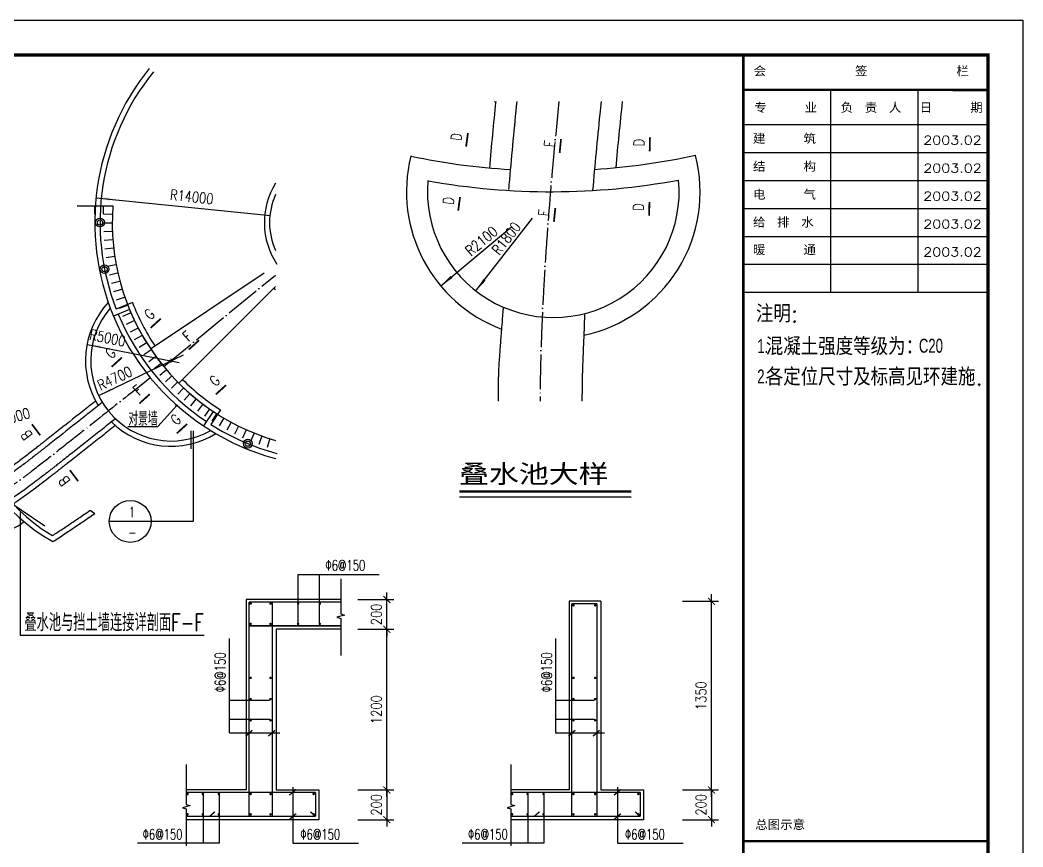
# Model space of a CAD drawing. Extents: x 0 to 180077, y 0 to 85122.
# Drawn here: x 30712 to 59400, y 61416 to 85082 of the extents above; entities that cross this region are included whole.
import ezdxf

# ---------------------------------------------------------------- set-up
doc = ezdxf.new("R2010")
doc.units = 0
doc.header["$LTSCALE"] = 1000
doc.header["$MEASUREMENT"] = 0
doc.linetypes.add('DOTE', pattern=[2.42, 2, -0.2, 0.02, -0.2])
for name, color, linetype in [('4', 4, 'Continuous'), ('JG-说明字31', 31, 'Continuous'), ('OTHER', 7, 'Continuous'), ('PUB_DIM', 3, 'Continuous'), ('PUB_TEXT', 7, 'Continuous'), ('PUB_TITLE', 4, 'Continuous'), ('TK', 7, 'Continuous'), ('小品', 7, 'Continuous'), ('挡土墙', 6, 'Continuous'), ('文字', 3, 'Continuous'), ('标高', 1, 'Continuous'), ('粗可见', 140, 'Continuous'), ('道路中线', 1, 'DOTE'), ('铺地', 5, 'Continuous')]:
    doc.layers.add(name, color=color, linetype=linetype)
doc.styles.add('1', font='si.shx', dxfattribs={"width": 0.7, "bigfont": 'hztxt.shx'})
doc.styles.add('_HZXY', font='txt.shx', dxfattribs={"width": 1.7, "bigfont": 'HZXY.shx'})
doc.styles.add('_ST64F', font='txt.shx', dxfattribs={"width": 1.5, "bigfont": 'ST64F.shx'})
doc.styles.add('DIM_FONT', font='SIMPLEX.shx', dxfattribs={"width": 0.8})
doc.styles.add('HZ', font='txt.shx', dxfattribs={"width": 0.7, "bigfont": 'hztxt.shx'})
doc.styles.add('QH1', font='txt1.shx', dxfattribs={"width": 0.7, "bigfont": 'HZTXT.shx'})
doc.styles.add('SIM', font='txt1.shx', dxfattribs={"width": 0.8, "bigfont": 'bigfont.shx'})
doc.dimstyles.new('DIM200', dxfattribs={"dimscale": 2, "dimtxt": 300, "dimasz": 200, "dimexe": 200, "dimexo": 0, "dimgap": 150, "dimtad": 1, "dimdec": 0, "dimzin": 0, "dimdsep": 46, "dimtxsty": 'DIM_FONT', "dimsah": 1, "dimcen": 0.09, "dimdle": 200, "dimclrt": 7, "dimadec": 0, "dimazin": 0, "dimtfac": 1, "dimtdec": 0, "dimtix": 1, "dimtmove": 2, "dimatfit": 3, "dimfxl": 1, "dimtolj": 1, "dimtzin": 0, "dimarcsym": 0})

# ---------------------------------------------------------------- blocks, each defined once
blk = doc.blocks.new('1')
at = {"layer": '挡土墙'}
blk.add_line((0, 0), (0, 477), dxfattribs=at)
blk = doc.blocks.new('_ARROW')
blk.add_solid([(0, 0), (-1, 0.1), (-1, -0.1)])
blk = doc.blocks.new('_ARCHTICK')
at = {"color": 0, "linetype": 'ByBlock'}
blk.add_lwpolyline([(-0.5, -0.5, 0.15, 0.15, 0), (0.5, 0.5, 0.15, 0.15, 0)], format="xyseb", dxfattribs=at)
blk = doc.blocks.new('*U274')
at = {"color": 0, "linetype": 'ByBlock'}
for p, q in [((102565019, 78609105), (102567070, 78609105)), ((102566670, 78609105), (102566670, 78609505)), ((102566670, 78607405), (102566670, 78609105)), ((102565019, 78607405), (102567070, 78607405)), ((102566670, 78607405), (102566670, 78607005))]:
    blk.add_line(p, q, dxfattribs=at)
at = {"color": 0, "linetype": 'ByBlock', "xscale": 400, "yscale": 400, "zscale": 400}
for p, rotation in [((102566670, 78609105), 270), ((102566670, 78607405), 90)]:
    blk.add_blockref('_ARCHTICK', p, dxfattribs=dict(at, rotation=rotation))
at = {"color": 7, "linetype": 'ByBlock', "insert": (102566070, 78608255), "char_height": 600, "width": 0.000000001, "attachment_point": 5, "rotation": 90, "style": 'DIM_FONT'}
blk.add_mtext('\\A1;200', dxfattribs=at)
blk = doc.blocks.new('*U275')
at = {"color": 0, "linetype": 'ByBlock'}
for p, q in [((102565019, 78607405), (102567070, 78607405)), ((102566670, 78597805), (102566670, 78607805)), ((102565019, 78598205), (102567070, 78598205))]:
    blk.add_line(p, q, dxfattribs=at)
at = {"color": 0, "linetype": 'ByBlock', "xscale": 400, "yscale": 400, "zscale": 400}
for p, rotation in [((102566670, 78607405), 90), ((102566670, 78598205), 270)]:
    blk.add_blockref('_ARCHTICK', p, dxfattribs=dict(at, rotation=rotation))
at = {"color": 7, "linetype": 'ByBlock', "insert": (102566070, 78602805), "char_height": 600, "width": 0.000000001, "attachment_point": 5, "rotation": 90, "style": 'DIM_FONT'}
blk.add_mtext('\\A1;1200', dxfattribs=at)
blk = doc.blocks.new('*U278')
at = {"color": 0, "linetype": 'ByBlock'}
for p, q in [((102565019, 78598205), (102567070, 78598205)), ((102566670, 78598205), (102566670, 78598605)), ((102566670, 78598205), (102566670, 78596505)), ((102565019, 78596505), (102567070, 78596505)), ((102566670, 78596505), (102566670, 78596105))]:
    blk.add_line(p, q, dxfattribs=at)
at = {"color": 0, "linetype": 'ByBlock', "xscale": 400, "yscale": 400, "zscale": 400}
for p, rotation in [((102566670, 78598205), 270), ((102566670, 78596505), 90)]:
    blk.add_blockref('_ARCHTICK', p, dxfattribs=dict(at, rotation=rotation))
at = {"color": 7, "linetype": 'ByBlock', "insert": (102566070, 78597355), "char_height": 600, "width": 0.000000001, "attachment_point": 5, "rotation": 90, "style": 'DIM_FONT'}
blk.add_mtext('\\A1;200', dxfattribs=at)
blk = doc.blocks.new('*U283')
at = {"color": 0, "linetype": 'ByBlock'}
for p, q in [((102583594, 78609005), (102585645, 78609005)), ((102585245, 78597805), (102585245, 78609405)), ((102583594, 78598205), (102585645, 78598205))]:
    blk.add_line(p, q, dxfattribs=at)
at = {"color": 0, "linetype": 'ByBlock', "xscale": 400, "yscale": 400, "zscale": 400}
for p, rotation in [((102585245, 78609005), 90), ((102585245, 78598205), 270)]:
    blk.add_blockref('_ARCHTICK', p, dxfattribs=dict(at, rotation=rotation))
at = {"color": 7, "linetype": 'ByBlock', "insert": (102584645, 78603605), "char_height": 600, "width": 0.000000001, "attachment_point": 5, "rotation": 90, "style": 'DIM_FONT'}
blk.add_mtext('\\A1;1350', dxfattribs=at)
blk = doc.blocks.new('*U284')
at = {"color": 0, "linetype": 'ByBlock'}
for p, q in [((102583594, 78598205), (102585645, 78598205)), ((102585245, 78598205), (102585245, 78598605)), ((102585245, 78598205), (102585245, 78596505)), ((102583594, 78596505), (102585645, 78596505)), ((102585245, 78596505), (102585245, 78596105))]:
    blk.add_line(p, q, dxfattribs=at)
at = {"color": 0, "linetype": 'ByBlock', "xscale": 400, "yscale": 400, "zscale": 400}
for p, rotation in [((102585245, 78598205), 270), ((102585245, 78596505), 90)]:
    blk.add_blockref('_ARCHTICK', p, dxfattribs=dict(at, rotation=rotation))
at = {"color": 7, "linetype": 'ByBlock', "insert": (102584645, 78597355), "char_height": 600, "width": 0.000000001, "attachment_point": 5, "rotation": 90, "style": 'DIM_FONT'}
blk.add_mtext('\\A1;200', dxfattribs=at)
blk = doc.blocks.new('A$C16E23DB0')
at = {"layer": '文字'}
h = blk.add_hatch(color=256, dxfattribs=at)
edge = h.paths.add_edge_path()
edge.add_arc((64539.7, 57450.8), 33, 0, 360)
at = {"layer": 'OTHER'}
for p, q in [((73927, 47532.5), (73927, 45512.2)), ((74147, 45442.2), (73707, 45322.2)), ((73927, 45512.2), (74147, 45442.2)), ((73707, 45322.2), (73927, 45252.2)), ((73927, 45252.2), (73927, 43144.5)), ((65082.4, 36899.7), (65082.4, 34612.2)), ((83657.7, 36899.7), (83657.7, 34612.2)), ((65302.4, 34542.2), (64862.4, 34422.2)), ((65082.4, 34612.2), (65302.4, 34542.2)), ((83877.7, 34542.2), (83437.7, 34422.2)), ((83657.7, 34612.2), (83877.7, 34542.2)), ((64862.4, 34422.2), (65082.4, 34352.2)), ((65082.4, 34352.2), (65082.4, 32244.5)), ((83437.7, 34422.2), (83657.7, 34352.2)), ((83657.7, 34352.2), (83657.7, 32244.5))]:
    blk.add_line(p, q, dxfattribs=at)
at = {"layer": 'PUB_DIM'}
for p, q in [((59924.2, 69334.1), (69912.9, 68319.8)), ((81654.4, 64008.6), (84904.9, 68169.4)), ((79647.9, 64288.1), (83695.3, 67678.8)), ((59409.3, 60946.8), (64680.4, 59913.8)), ((60077, 58014.7), (64919.5, 60339)), ((64119.7, 60014.2), (64319.7, 60014.2)), ((64219.7, 59914.2), (64219.7, 60114.2)), ((52607.9, 53505.5), (56989.2, 50558.8))]:
    blk.add_line(p, q, dxfattribs=at)
at = {"layer": 'PUB_TEXT'}
for p, q in [((55590, 51313.5), (55590, 44295.1)), ((55590, 44295.1), (66106.7, 44295.1))]:
    blk.add_line(p, q, dxfattribs=at)
blk.add_lwpolyline([(80718.3, 52528, 140, 140, 0), (90542.5, 52528, 140, 140, 0)], format="xyseb", dxfattribs=at)
blk.add_lwpolyline([(80718.3, 52228), (90542.5, 52228)], dxfattribs=at)
at = {"layer": '小品'}
for p, q in [((63043.5, 60697.3), (69539.1, 65037.6)), ((64660.2, 58727.4), (70184.3, 64251.4)), ((62007.8, 63338.2), (61083.7, 62955.4)), ((61842.2, 62944.9), (60918.3, 62562.2)), ((66630.2, 57110.7), (66074.6, 56279.2)), ((67048.3, 57196.4), (66492.6, 56364.7)), ((65483.9, 55999.6), (65483.9, 50811.5)), ((59597.7, 51452.2), (59855.3, 51264.5)), ((65483.9, 50811.5), (60681.3, 50811.5)), ((71490.2, 44979.8), (71490.2, 47771.9)), ((71490.2, 47771.9), (76128.6, 47771.9)), ((72715.2, 44979), (72715.2, 47771.9)), ((67556.4, 38703.2), (67556.4, 44111.9)), ((86231.7, 38703.2), (86231.7, 44111.9)), ((69842.5, 40558.8), (67556.4, 40558.8)), ((88417.9, 40558.8), (86231.7, 40558.8)), ((69866.9, 39473.5), (67580.7, 39473.5)), ((88442.2, 39473.5), (86256.1, 39473.5)), ((70447, 38693.2), (67566.4, 38693.2)), ((89022.4, 38693.2), (86241.7, 38693.2)), ((71183.8, 35600.3), (71183.8, 32386)), ((89759.1, 35600.3), (89759.1, 32386)), ((66059.1, 35303.2), (66059.1, 32386)), ((66963.7, 35303.2), (66963.7, 32386)), ((84634.4, 35303.2), (84634.4, 32386)), ((85539.1, 35303.2), (85539.1, 32386)), ((66963.7, 32386), (62299.2, 32386)), ((71183.8, 32386), (74943.6, 32386)), ((85539.1, 32386), (80874.6, 32386)), ((89759.1, 32386), (93519, 32386))]:
    blk.add_line(p, q, dxfattribs=at)
for points in [[(81203, 73045.5, 100, 100, 0), (81095.6, 72261.7, 100, 100, 0)], [(86527.9, 72693.6, 100, 100, 0), (86447.6, 71906.5, 100, 100, 0)], [(91617.1, 72790.5, 100, 100, 0), (91599.4, 71999.5, 100, 100, 0)], [(80752.8, 69385.3, 100, 100, 0), (80645.4, 68601.4, 100, 100, 0)], [(91585.4, 69102.8, 100, 100, 0), (91567.6, 68311.8, 100, 100, 0)], [(86200.5, 68747, 100, 100, 0), (86120.2, 67959.9, 100, 100, 0)], [(63633, 62418.7, 100, 100, 0), (63047.1, 61887.1, 100, 100, 0)], [(65817.9, 61178.8, 100, 100, 0), (65231.9, 60647.2, 100, 100, 0)], [(61406.1, 60193.5, 100, 100, 0), (60820.2, 59661.8, 100, 100, 0)], [(67362.1, 58612.6, 100, 100, 0), (66776.2, 58080.9, 100, 100, 0)], [(62990.7, 58090.6, 100, 100, 0), (62404.8, 57559, 100, 100, 0)], [(56258.1, 56373.1, 100, 100, 0), (56733.6, 55740.8, 100, 100, 0)], [(65135.2, 56387.3, 100, 100, 0), (64549.2, 55855.7, 100, 100, 0)], [(65350.6, 54963.6, 80, 80, 0), (65350.6, 55999.6, 80, 80, 0)], [(58427, 53746, 100, 100, 0), (58902.5, 53113.6, 100, 100, 0)], [(68671.3, 46203.2, 80, 80, 0), (68671.3, 33934.2, 80, 80, 0)], [(68671.3, 46203.2, 80, 80, 0), (73927, 46203.2, 80, 80, 0)], [(70012.3, 46203.2, 80, 80, 0), (70012.3, 33934.2, 80, 80, 0)], [(87137.5, 46103.2, 80, 80, 0), (88587.7, 46103.2, 80, 80, 0)], [(87137.5, 46103.2, 80, 80, 0), (87137.5, 33934.2, 80, 80, 0)], [(88587.7, 46103.2, 80, 80, 0), (88587.7, 33934.2, 80, 80, 0)], [(68687, 44834.2, 80, 80, 0), (73927, 44834.2, 80, 80, 0)], [(68483.7, 38516.4, 80, 80, 0), (68874.4, 38859.9, 80, 80, 0)], [(69779.5, 38516.4, 80, 80, 0), (70170.2, 38859.9, 80, 80, 0)], [(86949.9, 38516.4, 80, 80, 0), (87340.6, 38859.9, 80, 80, 0)], [(88354.8, 38516.4, 80, 80, 0), (88745.5, 38859.9, 80, 80, 0)], [(65082.4, 35303.2, 80, 80, 0), (72483.8, 35303.2, 80, 80, 0)], [(70982.6, 35138.3, 80, 80, 0), (71373.3, 35481.9, 80, 80, 0)], [(72483.8, 35303.2, 80, 80, 0), (72483.8, 33934.2, 80, 80, 0)], [(83657.7, 35303.2, 80, 80, 0), (91059.1, 35303.2, 80, 80, 0)], [(89557.9, 35138.3, 80, 80, 0), (89948.6, 35481.9, 80, 80, 0)], [(91059.1, 35303.2, 80, 80, 0), (91059.1, 33934.2, 80, 80, 0)], [(65082.4, 33934.2, 80, 80, 0), (72483.8, 33934.2, 80, 80, 0)], [(66425.4, 33934.2, 80, 80, 0), (66724.8, 34195.1, 80, 80, 0)], [(70982.6, 33743, 80, 80, 0), (71373.3, 34086.6, 80, 80, 0)], [(72483.8, 33934.2, 80, 80, 0), (72184.4, 34195.1, 80, 80, 0)], [(83657.7, 33934.2, 80, 80, 0), (91059.1, 33934.2, 80, 80, 0)], [(85000.7, 33934.2, 80, 80, 0), (85300.1, 34195.1, 80, 80, 0)], [(89557.9, 33743, 80, 80, 0), (89948.6, 34086.6, 80, 80, 0)], [(91059.1, 33934.2, 80, 80, 0), (90759.7, 34195.1, 80, 80, 0)]]:
    blk.add_lwpolyline(points, format="xyseb", dxfattribs=at)
for points in [[(68735.7, 46106.9, 70, 70, 1), (68805.7, 46106.9, 70, 70, 1)], [(69868.7, 46106.9, 70, 70, 1), (69938.7, 46106.9, 70, 70, 1)], [(71449, 46106.9, 70, 70, 1), (71519, 46106.9, 70, 70, 1)], [(72689.8, 46106.9, 70, 70, 1), (72759.8, 46106.9, 70, 70, 1)], [(87201.9, 46006.9, 70, 70, 1), (87271.9, 46006.9, 70, 70, 1)], [(88444, 46006.9, 70, 70, 1), (88514, 46006.9, 70, 70, 1)], [(68735.7, 44945.4, 70, 70, 1), (68805.7, 44945.4, 70, 70, 1)], [(69868.7, 44945.4, 70, 70, 1), (69938.7, 44945.4, 70, 70, 1)], [(71449, 44945.4, 70, 70, 1), (71519, 44945.4, 70, 70, 1)], [(72689.8, 44945.4, 70, 70, 1), (72759.8, 44945.4, 70, 70, 1)], [(68735.7, 41852.5, 70, 70, 1), (68805.7, 41852.5, 70, 70, 1)], [(69868.7, 41852.5, 70, 70, 1), (69938.7, 41852.5, 70, 70, 1)], [(87201.9, 41852.5, 70, 70, 1), (87271.9, 41852.5, 70, 70, 1)], [(88444, 41852.5, 70, 70, 1), (88514, 41852.5, 70, 70, 1)], [(68735.7, 40639.6, 70, 70, 1), (68805.7, 40639.6, 70, 70, 1)], [(69868.7, 40639.6, 70, 70, 1), (69938.7, 40639.6, 70, 70, 1)], [(87201.9, 40639.6, 70, 70, 1), (87271.9, 40639.6, 70, 70, 1)], [(88444, 40639.6, 70, 70, 1), (88514, 40639.6, 70, 70, 1)], [(68735.7, 39426.7, 70, 70, 1), (68805.7, 39426.7, 70, 70, 1)], [(69868.7, 39426.7, 70, 70, 1), (69938.7, 39426.7, 70, 70, 1)], [(87201.9, 39426.7, 70, 70, 1), (87271.9, 39426.7, 70, 70, 1)], [(88444, 39426.7, 70, 70, 1), (88514, 39426.7, 70, 70, 1)], [(65123.5, 35206.9, 70, 70, 1), (65193.5, 35206.9, 70, 70, 1)], [(65997, 35206.9, 70, 70, 1), (66067, 35206.9, 70, 70, 1)], [(66914.1, 35206.9, 70, 70, 1), (66984.1, 35206.9, 70, 70, 1)], [(68735.7, 35206.9, 70, 70, 1), (68805.7, 35206.9, 70, 70, 1)], [(69868.7, 35206.9, 70, 70, 1), (69938.7, 35206.9, 70, 70, 1)], [(72340.2, 35206.9, 70, 70, 1), (72410.2, 35206.9, 70, 70, 1)], [(83698.9, 35206.9, 70, 70, 1), (83768.9, 35206.9, 70, 70, 1)], [(84572.3, 35206.9, 70, 70, 1), (84642.3, 35206.9, 70, 70, 1)], [(85489.4, 35206.9, 70, 70, 1), (85559.4, 35206.9, 70, 70, 1)], [(87201.9, 35206.9, 70, 70, 1), (87271.9, 35206.9, 70, 70, 1)], [(88444, 35206.9, 70, 70, 1), (88514, 35206.9, 70, 70, 1)], [(90915.5, 35206.9, 70, 70, 1), (90985.5, 35206.9, 70, 70, 1)], [(65123.5, 34045.4, 70, 70, 1), (65193.5, 34045.4, 70, 70, 1)], [(65997, 34045.4, 70, 70, 1), (66067, 34045.4, 70, 70, 1)], [(66914.1, 34045.4, 70, 70, 1), (66984.1, 34045.4, 70, 70, 1)], [(68735.7, 34045.4, 70, 70, 1), (68805.7, 34045.4, 70, 70, 1)], [(69868.7, 34045.4, 70, 70, 1), (69938.7, 34045.4, 70, 70, 1)], [(72340.2, 34045.4, 70, 70, 1), (72410.2, 34045.4, 70, 70, 1)], [(83698.9, 34045.4, 70, 70, 1), (83768.9, 34045.4, 70, 70, 1)], [(84572.3, 34045.4, 70, 70, 1), (84642.3, 34045.4, 70, 70, 1)], [(85489.4, 34045.4, 70, 70, 1), (85559.4, 34045.4, 70, 70, 1)], [(87201.9, 34045.4, 70, 70, 1), (87271.9, 34045.4, 70, 70, 1)], [(88444, 34045.4, 70, 70, 1), (88514, 34045.4, 70, 70, 1)], [(90915.5, 34045.4, 70, 70, 1), (90985.5, 34045.4, 70, 70, 1)]]:
    blk.add_lwpolyline(points, format="xyseb", close=True, dxfattribs=at)
for centre, radius in [((60152.6, 67919.8), 250), ((60152.6, 67919.8), 150), ((60415.8, 65247), 250), ((60415.8, 65247), 150), ((68609.8, 55262.6), 250), ((68609.8, 55262.6), 150), ((61881.3, 50811.5), 1200)]:
    blk.add_circle(centre, radius, dxfattribs=at)
for centre, radius, start, end in [((73852.6, 67919.8), 14000, 141.007641, 202.5), ((73852.6, 67919.8), 13700, 141.007641, 201.245248), ((86086.9, 69682.4), 8400, 281.983906, 14.336449), ((85962.5, 109682.2), 38800, 273.666259, 282.277981), ((94215.7, 71759.9), 10, 14.336449, 102.277981), ((86086.9, 69682.4), 8400, 166.019972, 249.335736), ((77945.4, 71709.3), 10, 78.07844, 166.019972), ((85962.5, 109682.2), 38800, 258.07844, 266.54408), ((73852.6, 67919.8), 4300, 148.550439, 213.75), ((86086.9, 69682.4), 7200, 175.101812, 5.25461), ((78923.2, 70296.3), 10, 79.866681, 175.101812), ((85962.5, 109682.2), 40000, 259.866681, 280.48974), ((93246.7, 70340.9), 10, 5.25461, 100.48974), ((73852.6, 67919.8), 4000, 156.503192, 203.496808), ((64219.7, 60014.2), 4900, 137.234575, 211.713033), ((73852.6, 67919.8), 12700, 201.14643, 213.75), ((64219.7, 60014.2), 4600, 139.193225, 299.556775), ((73852.6, 67919.8), 14000, 202.5, 236.25), ((73852.6, 67919.8), 13700, 202.5, 236.25), ((73852.6, 67919.8), 13000, 202.5, 236.25), ((73852.6, 67919.8), 12700, 225, 237.60357), ((62302, 58397.6), 10000, 187.134239, 240.959414), ((62302, 58397.6), 9700, 188.231395, 238.584954), ((64219.7, 60014.2), 4900, 225.786711, 301.515425), ((73852.6, 67919.8), 14000, 236.25, 254.809836), ((73852.6, 67919.8), 13700, 237.504752, 254.809836), ((54350.5, 52333.5), 2100, 225.615651, 313.357174), ((62302, 58397.6), 9700, 238.584954, 239.904551), ((67566.4, 38703.2), 10, 180, 270), ((86241.7, 38703.2), 10, 180, 270)]:
    blk.add_arc(centre, radius, start, end, dxfattribs=at)
for points in [[(82790, 74851.6), (82661.7, 73586.9), (82539.7, 72317.7), (82427, 71043.6)], [(90027.6, 74851.6), (89896.8, 73586.2), (89772.4, 72322), (89657.3, 71058.5)]]:
    blk.add_open_spline(points, degree=3, dxfattribs=at)
for points, knots in [([(83996.1, 74851.6), (83844.6, 73362.3), (83701.8, 71867.9), (83556.3, 70179.3), (83540.3, 69990.5), (83524.4, 69801.6)], [33474.4008997, 33474.4008997, 33474.4008997, 33474.4008997, 34586.5713794, 34586.5713794, 34726.47015, 34726.47015, 34726.47015, 34726.47015]), ([(88821.2, 74851.6), (88796.1, 74607.7), (88771.2, 74363.8), (88599.5, 72664.3), (88461.6, 71208.8), (88337.4, 69752.8)], [33351.8649155, 33351.8649155, 33351.8649155, 33351.8649155, 33536.3916335, 33536.3916335, 34637.8089653, 34637.8089653, 34637.8089653, 34637.8089653]), ([(83224.6, 63075.8), (83165.9, 62346.9), (83135.9, 61984.9), (83083.7, 61347.2), (83061.7, 61072.9), (83024.9, 60602.4), (83010.1, 60406.1), (82986.1, 60074.3), (82976.9, 59938.8), (82966, 59764.6), (82962.8, 59710.4), (82957.3, 59611.5), (82955.1, 59566.9), (82951.8, 59494.6), (82950.6, 59465.5), (82948.5, 59410.7), (82947.7, 59385.1), (82946.2, 59336.9), (82945.6, 59314.3), (82944.9, 59281.5), (82944.6, 59270.3), (82944.2, 59248.5), (82944, 59237.8), (82943.7, 59222.3), (82943.6, 59217.3), (82943.4, 59207.2), (82943.3, 59202.2), (82943, 59187.1), (82942.8, 59177), (82942.2, 59146.8), (82941.9, 59126.7), (82940.7, 59066.3), (82940, 59026), (82937.9, 58905.1), (82936.6, 58824.5), (82933, 58582.7), (82930.9, 58421.4), (82927.1, 58068.4), (82925.6, 57876.7), (82924.6, 57685)], [37090.4844784, 37090.4844784, 37090.4844784, 37090.4844784, 37123.0115572, 37123.0115572, 37156.0929848, 37156.0929848, 37189.1744123, 37189.1744123, 37222.2558399, 37222.2558399, 37239.7948474, 37239.7948474, 37257.3338549, 37257.3338549, 37270.7453704, 37270.7453704, 37284.1568858, 37284.1568858, 37297.5684013, 37297.5684013, 37304.8317597, 37304.8317597, 37312.2531183, 37312.2531183, 37315.9035283, 37315.9035283, 37319.5539383, 37319.5539383, 37326.8547583, 37326.8547583, 37341.4563984, 37341.4563984, 37370.6596786, 37370.6596786, 37429.0662389, 37429.0662389, 37545.8793596, 37545.8793596, 37684.5732464, 37684.5732464, 37684.5732464, 37684.5732464]), ([(87877.1, 62708.5), (87851.3, 61944.9), (87833.9, 61531.5), (87803.9, 60809.6), (87791.7, 60509.3), (87772.3, 60019.5), (87765.1, 59830), (87756.4, 59590), (87753.7, 59514.2), (87750, 59398.6), (87748.6, 59354.6), (87746.3, 59276.7), (87745.4, 59242.8), (87743.9, 59181.4), (87743.3, 59153.9), (87742.5, 59115.9), (87742.3, 59104.5), (87741.9, 59085), (87741.8, 59076.9), (87741.4, 59059.4), (87741.3, 59049.9), (87740.9, 59031.1), (87740.7, 59021.6), (87740.2, 58993.4), (87739.9, 58974.5), (87738.9, 58918), (87738.2, 58880.3), (87736.3, 58767.2), (87735.1, 58691.8), (87731.8, 58465.8), (87730, 58315.1), (87726.8, 58004.6), (87725.6, 57844.7), (87724.7, 57685)], [37106.5817103, 37106.5817103, 37106.5817103, 37106.5817103, 37145.9146741, 37145.9146741, 37187.6602224, 37187.6602224, 37229.4057708, 37229.4057708, 37254.5983362, 37254.5983362, 37274.3578041, 37274.3578041, 37294.1172719, 37294.1172719, 37313.8767398, 37313.8767398, 37322.5488842, 37322.5488842, 37328.7507323, 37328.7507323, 37335.8865763, 37335.8865763, 37343.0224203, 37343.0224203, 37357.2941084, 37357.2941084, 37385.8374845, 37385.8374845, 37442.9242367, 37442.9242367, 37557.0977411, 37557.0977411, 37678.4218546, 37678.4218546, 37678.4218546, 37678.4218546]), ([(60266.7, 57608.6), (60142.3, 57509.9), (60017.9, 57411.2), (59644.3, 57115.1), (59394.9, 56917.6), (58645.5, 56324.8), (58144.4, 55929.1), (57517.4, 55435.8), (57393.9, 55338.6), (57203.7, 55189.1), (57137.1, 55136.9), (57017.9, 55043.3), (56965.3, 55002), (56890.3, 54943.2), (56868, 54925.7), (56801.1, 54873.2), (56756.5, 54838.2), (56667.3, 54768.3), (56622.7, 54733.4), (56488.9, 54628.8), (56399.8, 54559.2), (56132.2, 54351.3), (55953.7, 54213.6), (55596, 53941.7), (55416.9, 53807.5), (55057.4, 53543.8), (54877.2, 53414.3), (54468.7, 53129.3), (54240.1, 52975.5), (54009.9, 52827.9)], [3067.4929061, 3067.4929061, 3067.4929061, 3067.4929061, 3545.2847186, 3545.2847186, 4500.8683437, 4500.8683437, 6412.0355938, 6412.0355938, 6880.4839105, 6880.4839105, 7132.2427839, 7132.2427839, 7331.2366185, 7331.2366185, 7415.4538406, 7415.4538406, 7583.8882849, 7583.8882849, 7752.3227291, 7752.3227291, 8089.1916177, 8089.1916177, 8762.9293947, 8762.9293947, 9436.6671718, 9436.6671718, 10110.4049489, 10110.4049489, 10956.5274829, 10956.5274829, 10956.5274829, 10956.5274829]), ([(61015.3, 56670.8), (60891, 56572.1), (60766.6, 56473.5), (60393.1, 56177.4), (60143.7, 55979.9), (59394.4, 55387.1), (58893, 54991.3), (58279.6, 54508.5), (58169.8, 54422.2), (57998.5, 54287.6), (57937.1, 54239.3), (57829.9, 54155.1), (57784.1, 54119.2), (57704, 54056.3), (57669.6, 54029.3), (57607.7, 53980.8), (57580.3, 53959.3), (57525.4, 53916.2), (57497.9, 53894.7), (57443, 53851.6), (57415.4, 53830.1), (57332.8, 53765.4), (57277.7, 53722.3), (57111.9, 53592.9), (57001, 53506.6), (56622.3, 53213.7), (56352.3, 53007.9), (55860.3, 52643.4), (55639.4, 52483.5), (55192.3, 52170.5), (54966.1, 52017.3), (54724.2, 51860.6), (54711.8, 51852.6), (54699.4, 51844.5)], [3063.8387663, 3063.8387663, 3063.8387663, 3063.8387663, 3541.0216759, 3541.0216759, 4495.3874949, 4495.3874949, 6404.119133, 6404.119133, 6819.5273946, 6819.5273946, 7051.6677888, 7051.6677888, 7224.2767401, 7224.2767401, 7353.9986798, 7353.9986798, 7457.3624047, 7457.3624047, 7560.7261296, 7560.7261296, 7664.0898545, 7664.0898545, 7870.8173043, 7870.8173043, 8284.2722039, 8284.2722039, 9277.2843264, 9277.2843264, 10071.3213459, 10071.3213459, 10865.3583654, 10865.3583654, 10908.370807, 10908.370807, 10908.370807, 10908.370807]), ([(57438.1, 50005.2), (57617.7, 50121.2), (57798.1, 50239.4), (58185.6, 50496.1), (58392.9, 50635.1), (58810, 50916.6), (59019.8, 51059.1), (59352.8, 51285.5), (59475, 51368.7), (59597.7, 51452.2)], [54037.2990146, 54037.2990146, 54037.2990146, 54037.2990146, 54702.080482, 54702.080482, 55458.5719025, 55458.5719025, 56215.0633229, 56215.0633229, 56651.2857921, 56651.2857921, 56651.2857921, 56651.2857921]), ([(57447.8, 49654.8), (57474.4, 49671.8), (57501, 49688.9), (57764.3, 49858.2), (58001.9, 50014.1), (58479.4, 50331.6), (58719.4, 50493.2), (59144.1, 50780.8), (59328.3, 50906.1), (59627, 51109.3), (59741, 51186.8), (59855.3, 51264.5)], [53849.5683258, 53849.5683258, 53849.5683258, 53849.5683258, 53947.6611495, 53947.6611495, 54818.4248386, 54818.4248386, 55689.1885278, 55689.1885278, 56350.7192193, 56350.7192193, 56756.5496545, 56756.5496545, 56756.5496545, 56756.5496545])]:
    blk.add_open_spline(points, degree=3, knots=knots, dxfattribs=at)
at = {"layer": '挡土墙'}
blk.add_line((58851.3, 68870.8), (60887.4, 68870.8), dxfattribs=at)
blk.add_arc((73852.6, 67919.8), 13000, 175.804451, 253.609693, dxfattribs=at)
at = {"layer": '文字'}
blk.add_lwpolyline([(61747.9, 56237.6), (63465.9, 56237.6), (64539.7, 57450.8)], dxfattribs=at)
blk.add_circle((64539.7, 57450.8), 33, dxfattribs=at)
at = {"layer": '粗可见', "color": 140}
for p, q in [((73927, 46340), (68522.4, 46340)), ((68522.4, 46340), (68522.4, 44640)), ((88797.8, 46240), (86988.7, 46240)), ((86988.7, 46240), (86988.7, 44640)), ((88797.8, 46240), (88797.8, 35440)), ((68522.4, 44640), (68522.4, 35440)), ((70222.4, 44640), (70222.4, 35440)), ((73927, 44640), (70222.4, 44640)), ((86988.7, 44640), (86988.7, 35440)), ((68522.4, 35440), (65082.4, 35440)), ((70222.4, 35440), (72662.4, 35440)), ((72662.4, 35440), (72662.4, 33740)), ((86988.7, 35440), (83657.7, 35440)), ((88797.8, 35440), (91237.8, 35440)), ((91237.8, 35440), (91237.8, 33740)), ((72662.4, 33740), (65082.4, 33740)), ((91237.8, 33740), (83657.7, 33740))]:
    blk.add_line(p, q, dxfattribs=at)
at = {"layer": '道路中线'}
blk.add_line((63803.5, 59672.6), (70184.3, 64909.2), dxfattribs=at)
for points, knots in [([(86408.6, 74851.6), (85955.8, 70430.1), (85473.1, 64725.2), (85331.3, 58959), (85324.7, 57685)], [33413.5284801, 33413.5284801, 33413.5284801, 33413.5284801, 36737.71099, 37681.5725872, 37681.5725872, 37681.5725872, 37681.5725872]), ([(63030.5, 59038.3), (61105.6, 57507.6), (57636.6, 54749), (52293.9, 50604.1), (45803.6, 49857.2), (38037.2, 49534.8), (31001.6, 50837.1), (23292, 50648.4), (15449.1, 45098), (9262, 40574.5), (5164.5, 37578.7)], [0, 0, 0, 0, 7418.1679084, 13368.7528402, 19811.4271049, 26467.0723337, 36737.71099, 41241.1588743, 49092.3949611, 64488.3446766, 64488.3446766, 64488.3446766, 64488.3446766])]:
    blk.add_open_spline(points, degree=3, knots=knots, dxfattribs=at)
at = {"layer": '铺地'}
blk.add_line((82782.9, 74782.1), (82713.5, 74851.6), dxfattribs=at)
blk.add_arc((73852.6, 67919.8), 5300, 225, 226.200445, dxfattribs=at)
at = {"layer": '铺地', "color": 2}
for points, knots in [([(59900.2, 57700.8), (59836, 57649.9), (59771.8, 57599), (59458.9, 57351), (59209.9, 57153.8), (58461.9, 56562.1), (57961.7, 56167.2), (57341.5, 55679.1), (57223.8, 55586.5), (57048.5, 55448.8), (56991.1, 55403.6), (56894, 55327.4), (56854.4, 55296.3), (56780.9, 55238.6), (56746.9, 55212), (56694.5, 55170.9), (56676, 55156.4), (56639.1, 55127.4), (56620.6, 55112.9), (56565.1, 55069.4), (56528.2, 55040.5), (56421.5, 54956.9), (56351.8, 54902.4), (56092.5, 54700.1), (55903.1, 54553.2), (55524.2, 54263.4), (55334.8, 54120.4), (54955.3, 53840.2), (54765.2, 53702.8), (54413.1, 53455.8), (54251.1, 53345), (54088.5, 53237.3)], [3298.0327166, 3298.0327166, 3298.0327166, 3298.0327166, 3544.5882865, 3544.5882865, 4498.7790472, 4498.7790472, 6407.1605686, 6407.1605686, 6853.8207635, 6853.8207635, 7071.2846301, 7071.2846301, 7221.1683984, 7221.1683984, 7349.4355548, 7349.4355548, 7419.2631985, 7419.2631985, 7489.0908422, 7489.0908422, 7628.7461297, 7628.7461297, 7892.5743936, 7892.5743936, 8610.8041249, 8610.8041249, 9329.0338562, 9329.0338562, 10047.2635876, 10047.2635876, 10656.4044987, 10656.4044987, 10656.4044987, 10656.4044987]), ([(61027, 56297.1), (60961.1, 56244.9), (60895.2, 56192.6), (60580.7, 55943.3), (60331.7, 55746.1), (59583.7, 55154.3), (59083.2, 54759.2), (58475.9, 54281.3), (58371.6, 54199.2), (58213.1, 54074.7), (58159.2, 54032.3), (58041.1, 53939.5), (57976.9, 53889.1), (57886.8, 53818.4), (57860.9, 53798.1), (57800.8, 53751), (57766.6, 53724.1), (57698.1, 53670.4), (57663.8, 53643.5), (57595.1, 53589.7), (57560.7, 53562.8), (57457.5, 53482), (57388.4, 53428.1), (57162.4, 53252), (57004.5, 53129.7), (56686.5, 52886), (56526.3, 52764.5), (56191.3, 52514.6), (56016.3, 52386.2), (55662.7, 52132.8), (55484.1, 52007.7), (55264.4, 51858.4), (55225.3, 51832), (55186.1, 51805.7)], [3287.275403, 3287.275403, 3287.275403, 3287.275403, 3540.0361408, 3540.0361408, 4492.4308897, 4492.4308897, 6397.2203874, 6397.2203874, 6792.1430544, 6792.1430544, 6995.9659758, 6995.9659758, 7237.9263495, 7237.9263495, 7335.5480231, 7335.5480231, 7464.425854, 7464.425854, 7593.3036849, 7593.3036849, 7722.1815159, 7722.1815159, 7979.9371778, 7979.9371778, 8564.0843398, 8564.0843398, 9148.2315019, 9148.2315019, 9775.3554133, 9775.3554133, 10402.4793246, 10402.4793246, 10537.8440438, 10537.8440438, 10537.8440438, 10537.8440438])]:
    blk.add_open_spline(points, degree=3, knots=knots, dxfattribs=at)
at = {"layer": 'PUB_DIM'}
for p, xscale, yscale, zscale, rotation in [((59924.2, 69334.1), 800.0000000000001, 800.0000000000001, 800.0000000000001, 174.201729602), ((79647.9, 64288.1), 800, 800, 800, 219.954652176), ((81654.4, 64008.6), 800, 800, 800, 232.002104812), ((59409.3, 60946.8), 800, 800, 800, 168.911844522), ((60077, 58014.7), 800, 800, 800, 205.640198741)]:
    blk.add_blockref('_ARROW', p, dxfattribs=dict(at, xscale=xscale, yscale=yscale, zscale=zscale, rotation=rotation))
at = {"layer": '挡土墙'}
for p in [(59851.3, 68394.1), (60351.3, 68394.1)]:
    blk.add_blockref('1', p, dxfattribs=at)
for p, rotation in [((60361.4, 68408.2), 267.9265164777152), ((60352.6, 67908.3), 270.0485823856072), ((60362.3, 67408.4), 272.1706482934991), ((60390.5, 66909.3), 274.292714201391), ((60437.1, 66411.5), 276.414780109283), ((60502.2, 65915.7), 278.536846017175), ((60585.5, 65422.8), 280.6589119250669), ((60687.1, 64933.2), 282.7809778329589), ((60806.7, 64447.8), 284.9030437408508), ((60944.2, 63967.1), 287.0251096487428), ((61099.4, 63491.8), 289.1471755566347), ((61272.1, 63022.6), 291.2692414645267), ((61462.1, 62560.1), 293.3913073724186), ((61669.1, 62105), 295.5133732803105), ((61892.7, 61657.9), 297.6354391882025), ((62132.8, 61219.3), 299.7575050960944), ((62388.9, 60789.9), 301.8795710039864), ((62660.8, 60370.3), 304.0016369118783), ((62948, 59961.1), 306.1237028197703), ((63250.2, 59562.8), 308.2457687276623), ((63566.9, 59175.9), 310.3678346355542), ((63897.8, 58801), 312.4899005434461), ((64242.2, 58438.7), 314.6119664513381), ((64599.9, 58089.3), 316.73403235923), ((64970.2, 57753.5), 318.856098267122), ((65352.8, 57431.5), 320.9781641750139), ((65747, 57124), 323.1002300829059), ((66152.3, 56831.2), 325.2222959907978), ((66568.2, 56553.7), 327.3443618986897), ((66994, 56291.8), 329.4664278065817), ((67429.3, 56045.8), 331.5884937144737), ((67873.4, 55816.1), 333.7105596223656), ((68325.7, 55603), 335.8326255302575), ((68785.5, 55406.8), 337.9546914381495), ((69252.3, 55227.7), 340.0767573460415), ((69725.5, 55066.1), 342.1988232539334)]:
    blk.add_blockref('1', p, dxfattribs=dict(at, rotation=rotation))
at = {"layer": 'PUB_DIM', "style": 'DIM_FONT', "width": 0.8}
for s, rotation, p in [('R14000', 354.20173, (64134.6, 69223.2)), ('R1800', 52.002105, (82990.1, 66010.7)), ('R2100', 39.954652, (81372, 65967.3)), ('R5000', 348.911845, (59508.1, 61217.2)), ('R4700', 25.640199, (60189.9, 58281.5)), ('R10000', 15.914895, (53814.7, 56071.1))]:
    blk.add_text(s, height=600, rotation=rotation, dxfattribs=at).set_placement(p)
at = {"layer": 'PUB_TEXT', "style": '_ST64F', "width": 1.5}
blk.add_text(' 叠水池大样', height=1200, dxfattribs=at).set_placement((79090.3, 52891.2))
at = {"layer": '小品', "style": 'QH1', "width": 0.7}
for s, p in [('1', (61802.6, 51045.4)), ('-', (61771.8, 49878.6)), ('%%1306@150', (73045.8, 48001.3)), ('%%1306@150', (62588.3, 32600.2)), ('%%1306@150', (71609.4, 32600.2)), ('%%1306@150', (81201.1, 32600.2)), ('%%1306@150', (90184.7, 32600.2))]:
    blk.add_text(s, height=600, dxfattribs=at).set_placement(p)
for p in [(67327, 41029.1), (86002.3, 41029.1)]:
    blk.add_text('%%1306@150', height=600, rotation=90, dxfattribs=at).set_placement(p)
at = {"layer": '文字', "style": 'QH1', "width": 0.7}
blk.add_text('对景墙', height=800, dxfattribs=at).set_placement((61773.1, 56289.4))
at = {"layer": '文字', "color": 7, "style": 'QH1', "width": 0.7}
blk.add_text('叠水池与挡土墙连接详剖面F-F', height=1000, dxfattribs=at).set_placement((55823.6, 44527.9))
at = {"layer": '标高', "style": 'DIM_FONT', "width": 0.8}
for s, rotation, p in [('D', 82.633543, (80810.1, 72569.8)), ('E', 84.607005, (86151.7, 72204.6)), ('D', 89.151947, (91280.8, 72273.2)), ('D', 82.633543, (80359.9, 68909.5)), ('D', 89.151947, (91249.1, 68585.5)), ('E', 84.607005, (85824.3, 68258)), ('G', 42.652659, (63026.4, 62306.6)), ('F', 42.652659, (65211.2, 61066.7)), ('G', 42.652659, (60799.4, 60081.3)), ('G', 42.652659, (66755.4, 58500.4)), ('F', 42.652659, (62384.1, 57978.4)), ('G', 42.652659, (64528.5, 56275.2)), ('B', 127.374841, (56314, 55758.7)), ('B', 127.374841, (58482.9, 53131.5))]:
    blk.add_text(s, height=600, rotation=rotation, dxfattribs=at).set_placement(p)
at = {"layer": '小品'}
for base, p1, p2, text, picture, middle in [((76561.4, 46340), (74910.7, 44640), (74910.7, 46340), '200', '*U274', (75961.4, 45490)), ((95136.8, 46240), (93486, 35440), (93486, 46240), '1350', '*U283', (94536.8, 40840)), ((76561.4, 44640), (74910.7, 35440), (74910.7, 44640), '1200', '*U275', (75961.4, 40040)), ((76561.4, 33740), (74910.7, 35440), (74910.7, 33740), '200', '*U278', (75961.4, 34590)), ((95136.8, 33740), (93486, 35440), (93486, 33740), '200', '*U284', (94536.8, 34590))]:
    dim = blk.add_linear_dim(base=base, p1=p1, p2=p2, angle=90, text=text, dimstyle='DIM200', dxfattribs=at)
    dim.commit()
    dim.dimension.update_dxf_attribs({"geometry": picture, "text_midpoint": middle, "insert": (-102490108.4, -78562765.4)})

msp = doc.modelspace()

# ---------------------------------------------------------------- linework, layer by layer
at = {"layer": 'PUB_TITLE'}
msp.add_lwpolyline([(0, 43081.6), (0, 85081.6), (59400, 85081.6), (59400, 43081.6)], close=True, dxfattribs=at)
msp.add_lwpolyline([(2500, 44081.6, 100, 100, 0), (58400, 44081.6, 100, 100, 0), (58400, 84081.6, 100, 100, 0), (2500, 84081.6, 100, 100, 0)], format="xyseb", close=True, dxfattribs=at)
at = {"layer": 'TK'}
for p, q in [((53902.2, 77281.5), (53902.6, 83081.5)), ((56402.2, 77281.3), (56402.6, 83081.3)), ((58402.5, 82081.2), (51402.5, 82081.7)), ((58402.5, 81281.2), (51402.5, 81281.7)), ((58402.4, 80481.2), (51402.4, 80481.7)), ((58402.3, 79681.2), (51402.3, 79681.7)), ((58402.3, 78881.2), (51402.3, 78881.7)), ((58402.2, 78081.2), (51402.2, 78081.7)), ((58402.2, 77281.2), (51402.2, 77281.7)), ((51401, 61582.4), (58401, 61581.9)), ((51401, 61581.9), (58401, 61581.3))]:
    msp.add_line(p, q, dxfattribs=at)
for points in [[(51399.7, 44081.9, 70, 70, 0), (51402.7, 84081.7, 70, 70, 0)], [(51402.6, 83081.7, 70, 70, 0), (58402.6, 83081.2, 70, 70, 0)], [(51401, 61581.9, 70, 70, 0), (58401, 61581.3, 70, 70, 0)]]:
    msp.add_lwpolyline(points, format="xyseb", dxfattribs=at)

# ---------------------------------------------------------------- block references
at = {"layer": 'PUB_TEXT', "xscale": 0.5, "yscale": 0.5, "zscale": 0.5}
msp.add_blockref('A$C16E23DB0', (2922.8, 45327.1), dxfattribs=at)

# ---------------------------------------------------------------- texts
at = {"layer": '4', "style": 'SIM', "width": 1.2}
for p in [(56549.9, 81518.5), (56549.8, 80718.5), (56549.7, 79918.5), (56549.7, 79118.5), (56549.6, 78318.5)]:
    msp.add_text('2003.02', height=250, rotation=359.99582, dxfattribs=at).set_placement(p)
at = {"layer": 'JG-说明字31', "style": 'HZ'}
for s, p in [('注明:', (51762.3, 76426.7)), ('混凝土强度等级为：', (52042.2, 75490.7)), ('各定位尺寸及标高见环建施.', (52042.2, 74619.9))]:
    msp.add_text(s, height=500, dxfattribs=at).set_placement(p)
at = {"layer": 'JG-说明字31', "style": '1', "width": 0.7}
for s, p in [('1.', (51799, 75551.4)), ('2.', (51799, 74680.6))]:
    msp.add_text(s, height=400, dxfattribs=at).set_placement(p)
at = {"layer": 'JG-说明字31', "color": 4, "style": '1', "width": 0.7}
msp.add_text('C20', height=400, dxfattribs=at).set_placement((56424, 75561))
at = {"layer": 'TK', "style": '_HZXY', "width": 1.5}
for s, p in [('会       签       栏', (51696.7, 83474)), ('专   业', (51712, 82428.1)), ('负 责 人', (54184.6, 82427.9)), ('日   期', (56445.9, 82427.8)), ('建   筑', (51677.4, 81543.3)), ('结   构', (51677.4, 80743.3)), ('电   气', (51677.3, 79943.3)), ('给 排 水', (51677.3, 79146.7)), ('暖   通 ', (51677.2, 78357.5)), ('总图示意', (51742.8, 61906.1))]:
    msp.add_text(s, height=250, rotation=359.99582, dxfattribs=at).set_placement(p)

doc.saveas('drawing.dxf')
